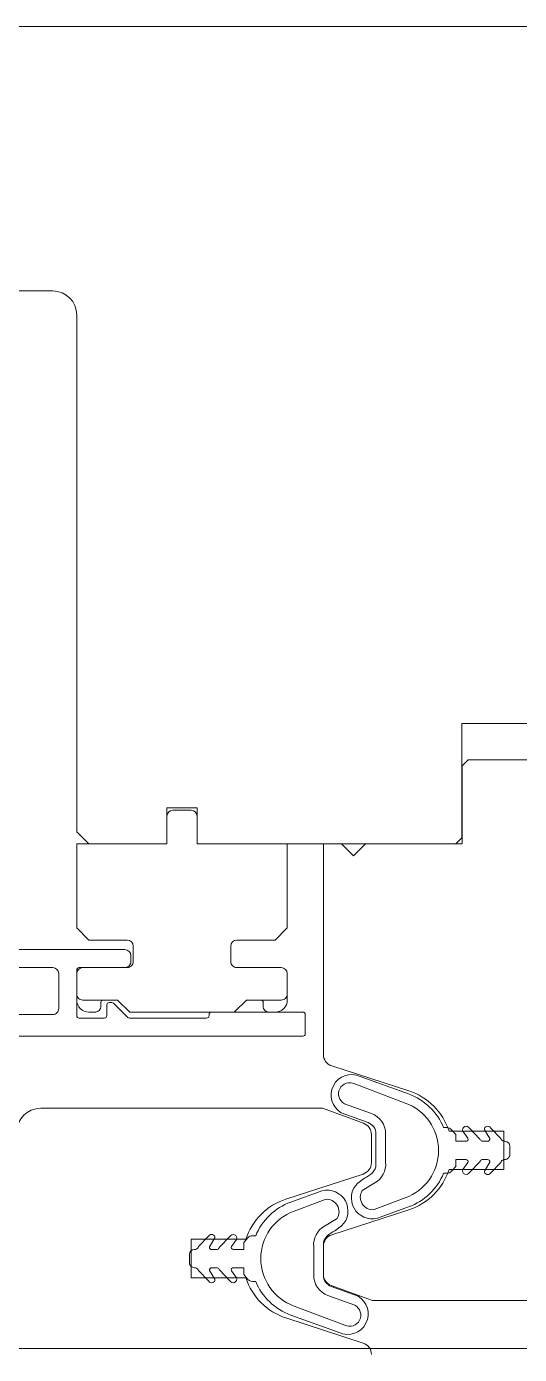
# Model space of a CAD drawing. Header units: metres. Extents: x 0.003 to 0.843, y 0.003 to 0.597.
# Drawn here: x 0.422477 to 0.423296, y 0.163988 to 0.166197 of the extents above; entities that cross this region are included whole.
import ezdxf

# ---------------------------------------------------------------- set-up
doc = ezdxf.new("R2010")
doc.units = ezdxf.units.M
for name, pattern in [('AUSGEZOGEN', [0]), ('LINIE_23', [0.0079, 0.004, -0.0013, 0, -0.0013, 0, -0.0013]), ('STRICHPUNKT', [25.4, 12.7, -6.35, 0, -6.35])]:
    doc.linetypes.add(name, pattern=pattern)
for name, color, linetype, lineweight in [('Bauachsen grob', 7, 'STRICHPUNKT', 13), ('Fenster', 7, 'AUSGEZOGEN', 18), ('Wand Beton bewehrt', 7, 'AUSGEZOGEN', 35)]:
    doc.layers.add(name, color=color, linetype=linetype, lineweight=lineweight)

msp = doc.modelspace()

# ---------------------------------------------------------------- linework, layer by layer
at = {"layer": 'Bauachsen grob', "color": 32, "linetype": 'LINIE_23', "lineweight": 25, "true_color": 0xc36e14}
msp.add_line((0.2293999949395658, 0.1645973633730105), (0.7313199837207799, 0.1645973633730105), dxfattribs=at)
at = {"layer": 'Fenster', "color": 7, "linetype": 'AUSGEZOGEN', "lineweight": 13}
for p, q in [((0.4222000025015151, 0.1661973570238174), (0.4236200024697737, 0.1661973594937713)), ((0.4225200032597, 0.1657573575902621), (0.422302003264573, 0.1657573572110719)), ((0.4225600048242698, 0.1648573576799563), (0.422560003328382, 0.1657173576607325)), ((0.4234000044924005, 0.1650373591370322), (0.4232000044968711, 0.1650373587891514)), ((0.4232000044968711, 0.1650373587891514), (0.4232000048273579, 0.1648473587933981)), ((0.4232010046186067, 0.1649673587924554), (0.4232110046009892, 0.1649773588096259)), ((0.4232110046009892, 0.1649773588096259), (0.4233890045970103, 0.1649773591192402)), ((0.4232010048447294, 0.1648373587953615), (0.4232010046186067, 0.1649673587924554)), ((0.4227099727665509, 0.1648833579400894), (0.4227099728465636, 0.1648373579411778)), ((0.4227600047502229, 0.1648973580269431), (0.4227100047513408, 0.1648973579399726)), ((0.4227100047513408, 0.1648973579399726), (0.422710004855705, 0.1648373579413137)), ((0.422734972748598, 0.164893357983351), (0.4227199727489334, 0.1648933579572599)), ((0.4227499727482629, 0.1648933580094418), (0.422734972748598, 0.164893357983351)), ((0.422759972845446, 0.1648373580281478), (0.4227599727654335, 0.1648833580270594)), ((0.4227600048545871, 0.1648373580282842), (0.4227600047502229, 0.1648973580269431)), ((0.4225800048586108, 0.1648373577151911), (0.4225600048242698, 0.1648573576799563)), ((0.4232000048273579, 0.1648473587933981), (0.4231900048449753, 0.164837358776228)), ((0.4227099728465636, 0.1648373579411778), (0.4225599728499164, 0.1648373576805039)), ((0.4225599728499164, 0.1648373576805039), (0.4225599730933798, 0.1646973576837877)), ((0.422710004855705, 0.1648373579413137), (0.4225800048586108, 0.1648373577151911)), ((0.4229099728420929, 0.1648373582892955), (0.422759972845446, 0.1648373580281478)), ((0.4231900048449753, 0.164837358776228), (0.4227600048545871, 0.1648373580282842)), ((0.4229099730856629, 0.1646973582925789), (0.4229099728420929, 0.1648373582892955)), ((0.4229700054593386, 0.1644869824898579), (0.4229700048498931, 0.1648373583935595)), ((0.4229700048498931, 0.1648373583935595), (0.4230000048492226, 0.1648373584457413)), ((0.4230000048492226, 0.1648373584457413), (0.4230200048835635, 0.164817358480976)), ((0.4230200048835635, 0.164817358480976), (0.4230400048483283, 0.1648373585153168)), ((0.4230400048483283, 0.1648373585153168), (0.4232010048447294, 0.1648373587953615)), ((0.4225599730933798, 0.1646973576837877), (0.4225799731277132, 0.1646773577189924)), ((0.4228899731209059, 0.1646773582582078), (0.4229099730856629, 0.1646973582925789)), ((0.4223519830584437, 0.1646613573228192), (0.4226399731547115, 0.1646613578237502)), ((0.4225799731277132, 0.1646773577189924), (0.4226439731260587, 0.1646773578302396)), ((0.4226539731432139, 0.1646673578478567), (0.4226539731884386, 0.1646413578485495)), ((0.4228159731854175, 0.1646413581303332), (0.4228159731401928, 0.1646673581296405)), ((0.4228259731225603, 0.164677358146811), (0.4228899731209059, 0.1646773582582078)), ((0.4226499731718818, 0.1646513578413683), (0.4226499731892758, 0.1646413578415918)), ((0.422405973209006, 0.1646313574174005), (0.4225199732095757, 0.1646313576156922)), ((0.4225299732267463, 0.1646213576333103), (0.4225299733276313, 0.164563357913125)), ((0.4225599732156392, 0.1646273576853582), (0.422559973268967, 0.1645966990936982)), ((0.4225599732260759, 0.1646213576854925), (0.4225599732852153, 0.1645873576863969)), ((0.4226399732068934, 0.1646313578244208), (0.4225639732085922, 0.1646313576922262)), ((0.4226439732060561, 0.1646313578313784), (0.422569973208458, 0.1646313577026627)), ((0.4228999732001857, 0.1646313582766661), (0.422825973202588, 0.1646313581479504)), ((0.4229099732764964, 0.1645873582951886), (0.4229099732173566, 0.1646213582942837)), ((0.422559973268967, 0.1645966990936982), (0.4225599733478333, 0.1645513579655754)), ((0.4225599732852153, 0.1645873576862523), (0.4225599733026096, 0.1645773576866204)), ((0.422603973301178, 0.164577357763154), (0.4225699733023861, 0.1645773577040141)), ((0.4225699733023861, 0.1645773577040141), (0.4225999733012676, 0.1645773577561963)), ((0.4225999733012676, 0.1645773577561963), (0.4226279733006417, 0.1645773578048993)), ((0.4225999733186613, 0.1645673577564199), (0.4225999733082251, 0.1645733577562856)), ((0.4226139733079123, 0.1645733577806373), (0.4226183164532485, 0.1645733577881919)), ((0.4226279733006417, 0.1645773578048993), (0.4226479733349827, 0.164557357840135)), ((0.4228219733310934, 0.1645573581427916), (0.4228419732958583, 0.1645773581771323)), ((0.4228419732958583, 0.1645773581771323), (0.4228699732952323, 0.1645773582258357)), ((0.4228659732953218, 0.1645773582188781), (0.4228999732941139, 0.1645773582780176)), ((0.4228699732952323, 0.1645773582258357), (0.4228999732941139, 0.1645773582780176)), ((0.4228699733126265, 0.1645673582260593), (0.4228699733021902, 0.164573358225925)), ((0.4229099732764964, 0.164587358295044), (0.4229099732938902, 0.1645773582954121)), ((0.422519973345249, 0.1645533578959544), (0.4224059733446791, 0.1645533576976623)), ((0.4225799733369506, 0.1645573577218556), (0.4225899733362791, 0.1645573577392493)), ((0.4226099733462683, 0.1645513580525458), (0.4226099733149591, 0.1645693577737689)), ((0.4226211448823481, 0.1645721862202627), (0.4226448014988431, 0.1645485296860643)), ((0.4226479733349827, 0.164557357840135), (0.4227349733330383, 0.1645573579914631)), ((0.4227349733330383, 0.1645573579914631), (0.4228219733310934, 0.1645573581427916)), ((0.4227799733427431, 0.1645513583482439), (0.422779973339265, 0.1645533580735551)), ((0.4227839733322179, 0.164557358080423), (0.4229359733288202, 0.1645573583448131)), ((0.4228899733291255, 0.1645573582610705), (0.4228799733297968, 0.1645573582436769)), ((0.4229399733356888, 0.16455335835186), (0.4229399733913494, 0.1645213583483046)), ((0.4225639733547019, 0.1645473579726227), (0.4226059733533149, 0.1645473580456774)), ((0.4226476299279425, 0.1645473581181346), (0.4227759733497902, 0.1645473583413759)), ((0.4229359733983964, 0.1645173583414366), (0.4221639734127075, 0.1645173569986164)), ((0.4231121433291826, 0.1644262685276781), (0.4229838251522273, 0.1644679613839949)), ((0.423031187678594, 0.164450459205073), (0.4231117089363707, 0.16442115202263)), ((0.4230220738199926, 0.1644378358495415), (0.4231062366403521, 0.1644061169315146)), ((0.4225000056234353, 0.1643973562444776), (0.422968439645971, 0.1643973570592734)), ((0.422968439645971, 0.1643973570592734), (0.4230368460576091, 0.1643724592963531)), ((0.4230498197028926, 0.164388603407323), (0.4230050648935259, 0.164404892737613)), ((0.4230443474068737, 0.1643735683162081), (0.4229998812392888, 0.1643897525900502)), ((0.4230500056871387, 0.1643536654672475), (0.4230500057683412, 0.1643069812916365)), ((0.4230575071247177, 0.1643040016191048), (0.4230575070364032, 0.1643547744871021)), ((0.4230735583816285, 0.1643072901399078), (0.4230735070360454, 0.1643547745149322)), ((0.4231700056667272, 0.1643651828632037), (0.4231756022401416, 0.1643651828729385)), ((0.4232700056746226, 0.1643593589260654), (0.4231789602116723, 0.1643593587677006)), ((0.4231831483718063, 0.1643617445920636), (0.423190005685978, 0.1643538585370357)), ((0.423190005685978, 0.1643538585370357), (0.4231900057059813, 0.1643423582872929)), ((0.4232104527011205, 0.1643474665872796), (0.4232016863397868, 0.1643591558338262)), ((0.4232129128303088, 0.1643640332365926), (0.4232299252623385, 0.1643460862692023)), ((0.4232469386166791, 0.1643468195096662), (0.4232376863307394, 0.1643616957976237)), ((0.4232480539980269, 0.1643649654616998), (0.4232651427741768, 0.1643472066539371)), ((0.4232700057859444, 0.1642953589274957), (0.4232700056746226, 0.1643593589260654)), ((0.4231900057059813, 0.1643423582872929), (0.4232069653308915, 0.1643423583167928)), ((0.4232336138614661, 0.1643423593631451), (0.4232429651768521, 0.164342359379411)), ((0.4232699375862095, 0.1643426880403781), (0.4232720057041469, 0.1643423594299238)), ((0.423280005717883, 0.164334359444018), (0.4232800057300598, 0.1643273589441747)), ((0.4232068083557967, 0.1643121834284034), (0.4231900057584677, 0.1643121833991768)), ((0.4231900057584677, 0.1643121833991768), (0.4231900057784713, 0.1643006831494341)), ((0.4232299253277937, 0.1643084555561395), (0.4232129129581979, 0.1642905085295661)), ((0.4232429652293417, 0.1643121824912941), (0.4232336139139561, 0.1643121824750288)), ((0.4232720057566364, 0.1643121825418075), (0.4232699376398426, 0.1643118539241591)), ((0.4232800057300598, 0.1643273589441747), (0.4232800057425424, 0.1643201825555443)), ((0.4230361861416231, 0.1642879601376976), (0.4229078681097101, 0.1642462668349867)), ((0.4231754494288896, 0.1642891828743713), (0.4231700057989219, 0.1642891828649027)), ((0.4231789603229943, 0.1642953587691313), (0.4232700057859444, 0.1642953589274957)), ((0.4231900057784713, 0.1643006831494341), (0.4231829955485933, 0.1642926211814979)), ((0.4232016864507084, 0.1642953858932779), (0.4232104527713775, 0.1643070751703213)), ((0.423237686450497, 0.1642928460547173), (0.4232469386846848, 0.1643077223748624)), ((0.4232651428435291, 0.16430733529392), (0.4232480541291589, 0.1642895764267087)), ((0.4230271027836394, 0.1642728299829378), (0.4230383249017671, 0.164280866865799)), ((0.4230348082288335, 0.1642606229413277), (0.4230555245761529, 0.1642734611749475)), ((0.4229158303859856, 0.1642411709238491), (0.4229676898200572, 0.1642600463163713)), ((0.4229212782137665, 0.1642262032210429), (0.4229731099727121, 0.1642457583524379)), ((0.423106236914949, 0.1642482485747515), (0.4230544051560032, 0.1642286934433564)), ((0.4229838256413584, 0.1641867554739993), (0.4231121436732715, 0.1642284487767106)), ((0.4231116847427299, 0.1642332808719448), (0.4230598253086581, 0.1642144054794221)), ((0.4229927068998819, 0.1642138288544666), (0.4229719905525626, 0.1642009906208468)), ((0.423000412345076, 0.1642016218128565), (0.4229891902269483, 0.1641935849299953)), ((0.422841051459987, 0.1641793568425665), (0.4227500059970371, 0.1641793566842016)), ((0.4227500059970371, 0.1641793566842016), (0.422750006108359, 0.1641153566856324)), ((0.4227623722851863, 0.1641671165018742), (0.4227794609995568, 0.1641848753690852)), ((0.4227898286782185, 0.164181605741077), (0.4227805764440309, 0.1641667294209319)), ((0.4227975898009219, 0.1641659962396543), (0.4228146021705175, 0.1641839432662273)), ((0.4228258286780071, 0.1641790659025159), (0.4228170623573381, 0.164167376625473)), ((0.4228375093502444, 0.1641737686463603), (0.4228445195801221, 0.1641818306142963)), ((0.4228520656998259, 0.1641852689214229), (0.4228575093297938, 0.1641852689308917)), ((0.4227475093986558, 0.1641470928516197), (0.4227475093861731, 0.16415426924025)), ((0.4227555093720791, 0.1641622692539864), (0.4227575774888732, 0.1641625978716352)), ((0.4227845498993738, 0.1641622693044992), (0.4227939012147595, 0.1641622693207655)), ((0.4228207067729188, 0.164162268367391), (0.422837509370248, 0.1641622683966175)), ((0.422837509370248, 0.1641622683966175), (0.4228375093502444, 0.1641737686463603)), ((0.4229539567470872, 0.1641671616558865), (0.4229540080926702, 0.1641196772808617)), ((0.4229700060958428, 0.1641210501444503), (0.4229700060146401, 0.1641677343200609)), ((0.4229700080039978, 0.164170450176689), (0.4229700080923121, 0.1641196773086922)), ((0.4227475094108323, 0.1641400923517754), (0.4227475093986558, 0.1641470928516197)), ((0.4227575775425059, 0.1641317637554157), (0.4227555094245687, 0.16413209236587)), ((0.4227939012672494, 0.1641320924326488), (0.4227845499518634, 0.1641320924163834)), ((0.4228375094227341, 0.1641320935085009), (0.422820549797824, 0.1641320934790015)), ((0.4228375094427378, 0.1641205932587582), (0.4228375094227341, 0.1641320935085009)), ((0.422750006108359, 0.1641153566856324), (0.422841051571309, 0.1641153568439969)), ((0.4227794611306888, 0.1641094863340945), (0.4227623723545388, 0.1641272451418572)), ((0.4227805765120367, 0.1641276322861281), (0.4227898287979761, 0.1641127559981706)), ((0.4228146022984065, 0.1641104185592017), (0.4227975898663768, 0.1641283655265916)), ((0.4228170624275951, 0.1641269852085143), (0.4228258287889287, 0.1641152959619676)), ((0.4228443667569092, 0.1641127072037307), (0.4228375094427378, 0.1641205932587582)), ((0.4228575094619884, 0.1641092689325906), (0.422851912888574, 0.1641092689228558)), ((0.4230515721370102, 0.1640773585524239), (0.4229831657253721, 0.1641022563153442)), ((0.4229831677218419, 0.1641008834795862), (0.4230276338894269, 0.1640846992057441)), ((0.4230054413087229, 0.1640366159462529), (0.4229212784883636, 0.1640683348642797)), ((0.422977695425823, 0.1640858483884713), (0.4230224502351897, 0.1640695590581809)), ((0.4235200061595462, 0.1640773593672198), (0.4230515721370102, 0.1640773585524239)), ((0.4229078684537983, 0.1640484470840193), (0.4230361866307539, 0.1640067542277025)), ((0.4229963274501214, 0.1640239925907208), (0.4229158061923447, 0.1640532997731639))]:
    msp.add_line(p, q, dxfattribs=at)
for centre, radius, start, end in [((0.4225200033292762, 0.165717357591156), 3.999999910593032e-05, 9.966138939567454e-05, 90.00009966053629), ((0.4227199727663272, 0.1648833579574829), 9.99999977648258e-06, 90.00009966045678, 179.9999003386106), ((0.422749972765657, 0.1648833580096647), 9.999999776484855e-06, 9.966138939567454e-05, 90.00009966045678), ((0.4226399731721053, 0.1646513578239736), 9.99999977648258e-06, 9.966138939567454e-05, 90.00009966045678), ((0.4226439731434378, 0.1646673578304625), 9.99999977648258e-06, 9.966138939567454e-05, 90.00009957489986), ((0.4228259731399693, 0.164667358147034), 9.999999776484855e-06, 90.00009974633177, 179.9999003386106), ((0.4226399731894993, 0.1646413578241972), 9.99999977648258e-06, 270.0000996604568, 9.966138939567454e-05), ((0.4226439731886621, 0.1646413578311548), 9.99999977648258e-06, 270.0000996604568, 9.966138939567454e-05), ((0.4228259731851942, 0.1646413581477267), 9.99999977648258e-06, 179.9999003386106, 270.0000996604568), ((0.4225199732269698, 0.1646213576159156), 9.99999977648258e-06, 9.966138939567454e-05, 90.00009966045678), ((0.4225699732258522, 0.1646213577028861), 9.99999977648258e-06, 90.00009966045678, 179.9999003386106), ((0.4225639732155499, 0.1646273576923154), 3.999999910607585e-06, 90.00009966188803, 179.9999003386106), ((0.42289997321758, 0.1646213582768895), 9.999999776480876e-06, 9.966138939567454e-05, 90.00009966045678), ((0.4225699732849921, 0.1645873577037905), 9.99999977648258e-06, 179.9999003386106, 270.0000996604568), ((0.4225699732849919, 0.1645873577037905), 9.999999776474623e-06, 179.9999003386106, 270.0000996607748), ((0.4225799733021625, 0.1645773577214081), 1.999999955296516e-05, 179.9999003386106, 270.0000996604568), ((0.4226039733081356, 0.164573357763243), 3.999999910532552e-06, 90.00009966029776, 179.9999003386106), ((0.42261397331487, 0.1645693577807264), 3.999999910607016e-06, 90.00009965870747, 179.9999003386106), ((0.4226183164602062, 0.1645693577882807), 3.999999910534825e-06, 45.00009966154298, 90.00009966268317), ((0.4228659733022794, 0.1645733582189672), 3.999999910575752e-06, 9.966138939567454e-05, 90.00009966029776), ((0.4228899732943373, 0.1645773582606234), 1.999999955296516e-05, 270.0000996604568, 9.966138939567454e-05), ((0.4228999732767197, 0.1645873582777939), 9.99999977648258e-06, 270.0000996604568, 9.966138939567454e-05), ((0.4228999732767197, 0.1645873582777939), 9.99999977648258e-06, 270.0000996604568, 9.966138939567454e-05), ((0.4225199733278548, 0.1645633578957308), 9.99999977648258e-06, 270.0000996604568, 9.966138939567454e-05), ((0.4225639733477442, 0.1645513579725324), 3.999999910612133e-06, 179.9999003386106, 270.000099661888), ((0.4225899733188849, 0.1645673577390256), 9.99999977648258e-06, 270.0000996604568, 9.966138939567454e-05), ((0.4226059733463576, 0.1645513580455871), 3.999999910534825e-06, 270.0000996595026, 9.966138939567454e-05), ((0.4227759733428327, 0.1645513583412861), 3.999999910534825e-06, 270.0000996602978, 9.966138939567454e-05), ((0.4227839733391756, 0.1645533580805126), 3.999999910541647e-06, 90.00009966109289, 179.9999003386106), ((0.422879973312403, 0.1645673582434527), 9.99999977648258e-06, 179.9999003386106, 270.0000996604568), ((0.4229359733357779, 0.1645533583449023), 3.999999910607585e-06, 9.966138939567454e-05, 90.00009966029776), ((0.4226476299209845, 0.1645513581180448), 3.999999910623371e-06, 225.0000996606996, 270.0000996602978), ((0.422935973391439, 0.1645213583413469), 3.999999910600195e-06, 270.0000996602978, 9.966138939567454e-05), ((0.4229900054588913, 0.1644869825246451), 1.999999955295123e-05, 179.9999003386106, 252.0000996604342), ((0.4230171467695082, 0.1644192744279943), 3.419996271044306e-05, 65.76040019895427, 239.6792273728666), ((0.4230137296304407, 0.1644212815423401), 1.85383544628275e-05, 63.24963621065599, 242.1346576696794), ((0.4230775070862534, 0.1643271827031603), 9.999999776482717e-05, 22.33378231836008, 70.00009966056994), ((0.4230800057345305, 0.1643273585962929), 0.0001039999976754264, 17.92031279990859, 72.00009966054316), ((0.4225000056930115, 0.1643573562453711), 3.999999910593032e-05, 90.00009966053629, 179.9999003386106), ((0.4230775070862534, 0.1643271827031603), 8.39999981224471e-05, 290.000099660504, 70.00009966051469), ((0.4230375070368502, 0.1643547744523138), 3.599999919533996e-05, 9.966138939567454e-05, 70.00009966044676), ((0.4230375070368502, 0.1643547744523138), 3.599999919533582e-05, 9.966138939567454e-05, 70.00009966044676), ((0.4230300056875857, 0.1643536654324593), 1.999999955297779e-05, 9.966138939567454e-05, 70.00009966049662), ((0.4230375070368502, 0.1643547744523138), 1.999999955295777e-05, 9.966138939567454e-05, 70.00009966044222), ((0.4231756022575354, 0.1643551828731619), 9.99999977648258e-06, 41.00856982299872, 90.00009966045678), ((0.4232074238840222, 0.1643613084318611), 6.128057780165513e-06, 26.40057057868129, 200.5649655294711), ((0.423243355848387, 0.1643617905906717), 5.67031005156072e-06, 34.04966810657812, 180.9578831751132), ((0.4232071328519282, 0.164345988485048), 3.634031489308876e-06, 267.3578514491876, 24.00014604396587), ((0.4232071328519282, 0.164345988485048), 3.634031489302426e-06, 267.3578514491674, 24.00014604396587), ((0.4232531753112251, 0.1643654085469269), 3.023103024583656e-05, 219.7287490692168, 229.6793004629706), ((0.4232429651698946, 0.1643463593793212), 3.999999910589395e-06, 270.0000996602978, 6.605504719560077), ((0.4232718316384632, 0.1643495011191239), 7.071455008884368e-06, 198.9333840919261, 254.4639416170359), ((0.4232720057180619, 0.1643343594301022), 7.99999982117879e-06, 9.966138939567454e-05, 90.00009966029776), ((0.4232068083384024, 0.1643221834281789), 9.99999977648258e-06, 270.000099662047, 271.3641411667986), ((0.423207132917043, 0.1643085532610029), 3.634031489301997e-06, 336.0000532776453, 91.36414116504206), ((0.4232531754438986, 0.1642891333592965), 3.023103024583551e-05, 130.3208988580786, 140.2714502517931), ((0.4232429652362996, 0.1643081824913833), 3.999999910594321e-06, 353.3946946013119, 90.00009966109289), ((0.4232718317157977, 0.1643050408520016), 7.071455008875278e-06, 105.536257703935, 161.0668152291633), ((0.4232720057427213, 0.1643201825416285), 7.999999821179359e-06, 270.0000996602978, 9.966138939567454e-05), ((0.4230300057687881, 0.1643069812568478), 1.999999955297085e-05, 288.0000996603998, 9.966138939567454e-05), ((0.4230084148694291, 0.1643394808912625), 6.58043616756387e-05, 297.0346740495199, 311.184625201342), ((0.4230375071251647, 0.1643040015843161), 1.999999955298563e-05, 315.3941880299811, 9.966138939567454e-05), ((0.4230386965160404, 0.164304153289498), 3.500270707747514e-05, 298.7353467614911, 5.141594823604523), ((0.4230778608497718, 0.1643269418326871), 9.958127987744715e-05, 289.856231408731, 337.7172636410008), ((0.4230800057345305, 0.1643273585962929), 0.0001039999976754177, 288.0000996605438, 342.0798865211187), ((0.4231754494114957, 0.1642991828741473), 9.999999776485033e-06, 270.0000996607748, 318.9916294982252), ((0.4232074240024325, 0.1642932333152015), 6.1280577801691e-06, 159.4352337914481, 333.5996287427257), ((0.4232433559684743, 0.1642927512813925), 5.670310051558278e-06, 179.0423161462205, 325.9505312143548), ((0.4230511839332959, 0.1642479415026299), 3.463146287358254e-05, 134.0554870676067, 284.4493368804604), ((0.422940006048451, 0.1641473570154034), 0.0001039999976754179, 108.0000996605438, 162.0798865211333), ((0.4229763311954197, 0.1642265102931628), 3.463146287358254e-05, 314.0554870676067, 104.4493368804604), ((0.4229753061564262, 0.1642251276570881), 2.074726038537695e-05, 327.0031783657481, 96.07638029785414), ((0.4230522089722889, 0.1642493241387046), 2.074726038537695e-05, 147.003178365748, 276.0763802978541), ((0.4229496542789435, 0.1641475099631065), 9.958127987744715e-05, 109.8562314087311, 157.7172636410156), ((0.4229500080424621, 0.1641472690926334), 8.39999981224471e-05, 110.0000996605332, 250.0000996605147), ((0.4229888186126749, 0.1641702985062952), 3.500270707747514e-05, 118.7353467614332, 185.1415948236497), ((0.4227841591602408, 0.1641817005144011), 5.670310051558278e-06, 359.0423161462205, 145.9505312143548), ((0.4228200911262828, 0.1641812184805912), 6.1280577801691e-06, 339.4352337914481, 153.5996287424949), ((0.4228520657172197, 0.1641752689216459), 9.999999776485033e-06, 90.00009966077484, 138.9916294982252), ((0.4229900060141932, 0.1641677343548485), 1.999999955297085e-05, 108.0000996605511, 179.9999003386106), ((0.4229900080035504, 0.164170450211477), 1.999999955298563e-05, 135.3941880299811, 179.9999003386106), ((0.423019100259286, 0.1641349709045311), 6.58043616756387e-05, 117.034674049509, 131.184625201326), ((0.4227555093859942, 0.1641542692541643), 7.999999821179359e-06, 90.00009966029776, 179.9999003386106), ((0.4227556834129179, 0.1641694109437921), 7.071455008875278e-06, 285.5362577039351, 341.0668152289505), ((0.422784549892416, 0.1641662693044094), 3.999999910594321e-06, 173.3946946014034, 270.0000996602978), ((0.4227743396848167, 0.1641853184364967), 3.023103024583551e-05, 310.3208988580446, 320.2714502517931), ((0.4228203822116724, 0.1641658985347907), 3.634031489301997e-06, 156.0000532772894, 271.3641411650316), ((0.4228207067903127, 0.1641522683676143), 9.99999977648258e-06, 90.000099661729, 91.36414116679856), ((0.4227555094106535, 0.1641400923656905), 7.99999982117879e-06, 179.9999003386106, 270.0000996602978), ((0.4227556834902522, 0.1641249506766689), 7.071455008884368e-06, 18.93338409192607, 74.46394161660254), ((0.4227845499588213, 0.164128092416472), 3.999999910589395e-06, 90.00009966109289, 186.6055047195601), ((0.4227743398174904, 0.1641090432488658), 3.023103024583656e-05, 39.72874906928407, 49.67930046297062), ((0.4228203822767875, 0.1641284633107451), 3.634031489308876e-06, 87.3578514491876, 204.0001460439659), ((0.4228203822767875, 0.1641284633107451), 3.634031489302426e-06, 87.35785144916744, 204.0001460439659), ((0.4227841592803281, 0.164112661205122), 5.67031005156072e-06, 214.0496681068922, 0.957883175113164), ((0.422820091244693, 0.164113143363932), 6.128057780165513e-06, 206.4005705784488, 20.56496552971405), ((0.422940006048451, 0.1641473570154034), 0.0001039999976754136, 197.9203127999137, 252.0000996605093), ((0.4228519128711802, 0.1641192689226317), 9.99999977648258e-06, 221.0085698231187, 270.0000996604568), ((0.4229500080424621, 0.1641472690926334), 9.999999776482717e-05, 202.3337823183333, 250.0000996605346), ((0.4229900080918652, 0.1641196773434798), 3.599999919533996e-05, 179.9999003386106, 250.0000996605449), ((0.4229900080918652, 0.1641196773434798), 3.599999919533582e-05, 179.9999003386106, 250.0000996605449), ((0.4229900060953958, 0.164121050179237), 1.999999955295603e-05, 179.9999003386106, 250.0000996604695), ((0.4229900080918652, 0.1641196773434798), 1.999999955295777e-05, 179.9999003386106, 250.0000996605916), ((0.4230103683592073, 0.1640551773677993), 3.419996271044306e-05, 245.7604001989543, 59.67922737278627), ((0.423013785498275, 0.1640531702534535), 1.85383544628275e-05, 243.2496362107706, 62.13465766971947), ((0.4230300063240899, 0.1639877330870512), 1.999999955295141e-05, 9.966138939567454e-05, 72.0000996605854)]:
    msp.add_arc(centre, radius, start, end, dxfattribs=at)
at = {"layer": 'Wand Beton bewehrt', "color": 180, "linetype": 'STRICHPUNKT', "lineweight": 13}
msp.add_line((0.4558599898777908, 0.1639973633864183), (0.3899599913507703, 0.1639973633864183), dxfattribs=at)

doc.saveas('drawing.dxf')
